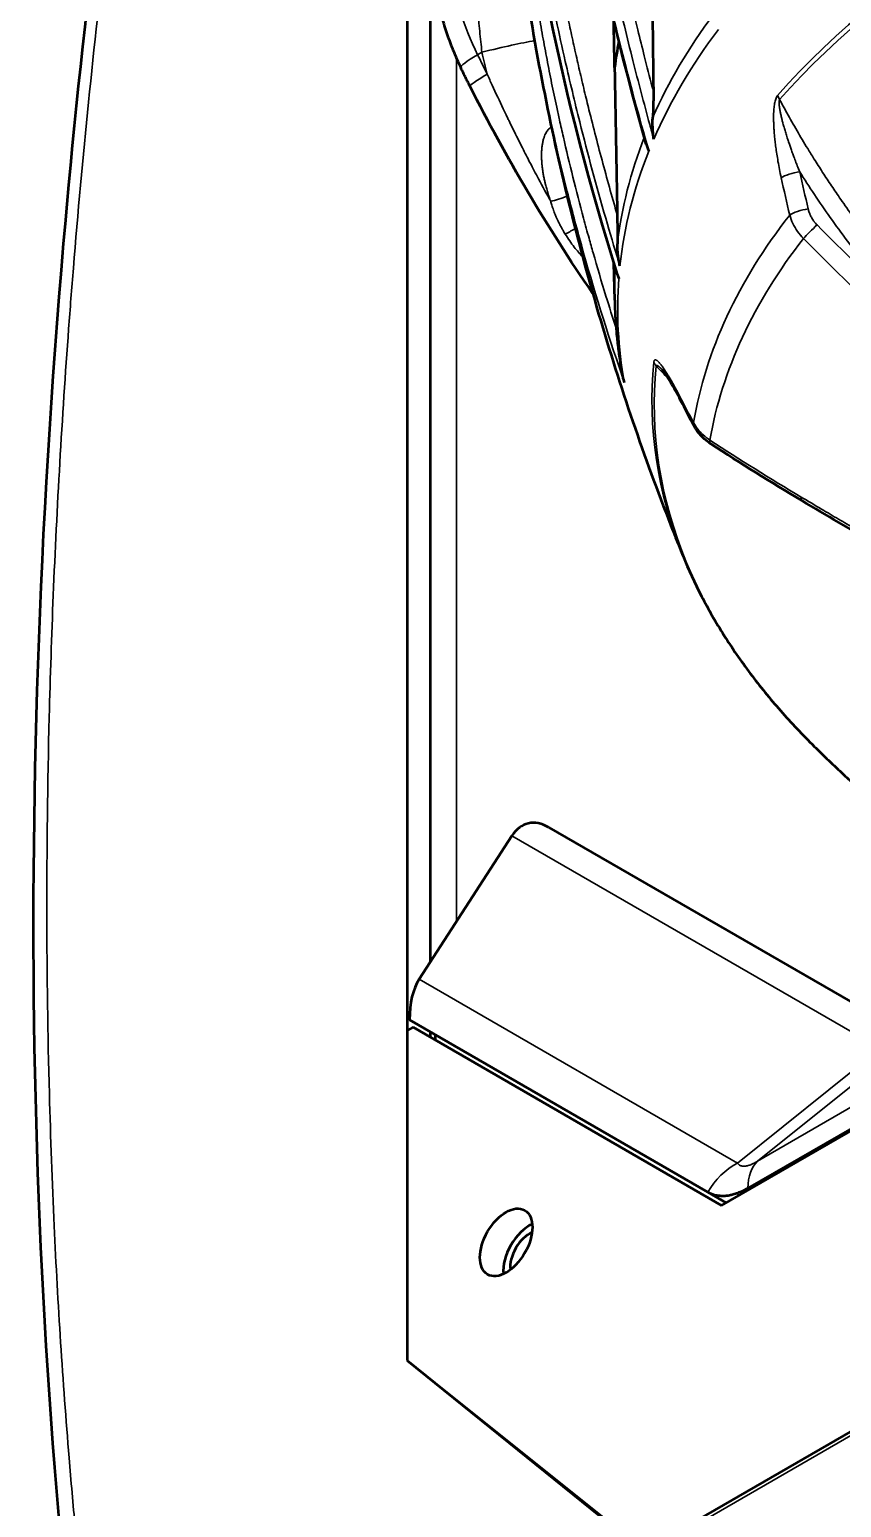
# Model space of a CAD drawing. Header units: millimetres. Extents: x 40 to 2195, y 40 to 1687.
# Drawn here: x 1528.9 to 1578.2, y 270.8 to 360.6 of the extents above; entities that cross this region are included whole.
import ezdxf

# ---------------------------------------------------------------- set-up
doc = ezdxf.new("R2010")
doc.units = ezdxf.units.MM
doc.header["$LTSCALE"] = 8
doc.layers.add('Visible (ISO)', color=7, linetype='Continuous', lineweight=50)
doc.layers.add('Visible Narrow (ISO)', color=7, linetype='Continuous', lineweight=35)

msp = doc.modelspace()

# ---------------------------------------------------------------- linework, layer by layer
at = {"layer": 'Visible (ISO)'}
for p, q in [((1551.805, 398.004), (1551.805, 279.761)), ((1553.22, 303.99), (1553.22, 365.426)), ((1574.13, 354.004), (1574.13, 354.004)), ((1564.407, 344.167), (1564.359, 346.426)), ((1570.897, 289.19), (1654.336, 337.363)), ((1652.729, 336.55), (1572.504, 290.232)), ((1532.622, 248.823), (1651.86, 317.665)), ((1552.533, 302.928), (1558.168, 311.638)), ((1560.41, 312.146), (1582.57, 299.352)), ((1552.159, 300.009), (1551.805, 299.805)), ((1570.065, 289.99), (1551.946, 300.451)), ((1552.159, 300.009), (1570.897, 289.19)), ((1551.805, 299.805), (1551.805, 279.761)), ((1553.22, 299.396), (1553.22, 299.715)), ((1553.533, 299.215), (1553.531, 299.536)), ((1570.065, 289.99), (1571.174, 289.35)), ((1551.805, 279.761), (1564.533, 269.594)), ((1551.805, 279.761), (1564.088, 269.851))]:
    msp.add_line(p, q, dxfattribs=at)
for centre, major_axis, ratio, start_param, end_param in [((1638.157, 355.019), (-73.976, 0), 0.57735, 6.169023, 6.205984), ((1576.05, 351.345), (-2.083, 0), 0.57735, 5.61036, 5.610371), ((1570.13, 336.967), (-0.882, -0.472), 0.66825, 6.28314, 6.283291), ((1560.41, 307.527), (1.3, -4.853), 0.517638, 2.663934, 3.579035), ((1554.775, 298.818), (1.3, -4.853), 0.517638, 3.579035, 4.234731), ((1559.23, 286.128), (1.125, 1.949), 0.57735, 0.679674, 2.461919), ((1559.23, 286.128), (-0.825, -1.429), 0.57735, 3.793115, 5.631663)]:
    msp.add_ellipse(centre, major_axis=major_axis, ratio=ratio, start_param=start_param, end_param=end_param, dxfattribs=at)
msp.add_ellipse((1557.815, 286.945), major_axis=(1.125, 1.949), ratio=0.57735, dxfattribs=at)
for points, knots in [([(1566.326, 353.645), (1563.183, 364.702), (1561.098, 375.703), (1560.011, 387.538), (1559.912, 388.775), (1559.828, 390.006)], [0, 0, 0, 0, 3.847187, 3.847187, 4.297831, 4.297831, 4.297831, 4.297831]), ([(1532.977, 250.305), (1530.808, 265.259), (1529.547, 280.972), (1528.87, 313.482), (1529.45, 330.349), (1532.032, 360.286), (1533.617, 373.206), (1535.681, 386.286)], [0, 0, 0, 0, 6.04023, 6.04023, 12.072816, 12.072816, 16.498672, 16.498672, 16.498672, 16.498672]), ([(1564.574, 345.73), (1561.259, 356.372), (1559.055, 367.025), (1557.849, 378.912), (1557.716, 380.479), (1557.609, 382.038)], [0, 0, 0, 0, 3.755536, 3.755536, 4.328326, 4.328326, 4.328326, 4.328326]), ([(1553.538, 363.16), (1553.584, 362.833), (1553.642, 362.505), (1553.781, 361.85), (1553.862, 361.522), (1554.045, 360.869), (1554.148, 360.544), (1554.374, 359.896), (1554.497, 359.574), (1554.763, 358.935), (1554.906, 358.619), (1555.058, 358.306)], [4.8869219, 4.8869219, 4.8869219, 4.8869219, 4.9843995, 4.9843995, 5.0818772, 5.0818772, 5.1793548, 5.1793548, 5.2768325, 5.2768325, 5.3743101, 5.3743101, 5.3743101, 5.3743101]), ([(1559.18, 362.038), (1559.574, 359.634), (1560.022, 357.255), (1561.015, 352.562), (1561.561, 350.247), (1562.744, 345.694), (1563.38, 343.455), (1564.734, 339.062), (1565.451, 336.909), (1566.956, 332.694), (1567.743, 330.633), (1568.561, 328.621)], [5.5921701, 5.5921701, 5.5921701, 5.5921701, 5.6193958, 5.6193958, 5.6466216, 5.6466216, 5.6738473, 5.6738473, 5.701073, 5.701073, 5.7282988, 5.7282988, 5.7282988, 5.7282988]), ([(1555.628, 357.154), (1555.589, 357.231), (1555.551, 357.307), (1555.474, 357.461), (1555.436, 357.537), (1555.359, 357.691), (1555.321, 357.768), (1555.246, 357.921), (1555.208, 357.998), (1555.132, 358.152), (1555.095, 358.229), (1555.058, 358.306)], [0.88240033, 0.88240033, 0.88240033, 0.88240033, 0.8876953, 0.8876953, 0.89299027, 0.89299027, 0.89828524, 0.89828524, 0.90358021, 0.90358021, 0.90887519, 0.90887519, 0.90887519, 0.90887519]), ([(1566.756, 356.871), (1566.757, 356.792), (1566.758, 356.715), (1566.758, 356.641), (1566.758, 356.567), (1566.758, 356.496), (1566.757, 356.427), (1566.757, 356.358), (1566.756, 356.292), (1566.755, 356.229), (1566.754, 356.165), (1566.753, 356.104), (1566.751, 356.045), (1566.75, 355.986), (1566.749, 355.929), (1566.747, 355.874), (1566.745, 355.819), (1566.743, 355.766), (1566.742, 355.715), (1566.74, 355.664), (1566.738, 355.614), (1566.736, 355.566), (1566.733, 355.517), (1566.731, 355.47), (1566.729, 355.424), (1566.726, 355.378), (1566.724, 355.333), (1566.721, 355.288)], [0, 0, 0, 0, 0.111111, 0.111111, 0.111111, 0.222222, 0.222222, 0.222222, 0.333333, 0.333333, 0.333333, 0.444444, 0.444444, 0.444444, 0.555556, 0.555556, 0.555556, 0.666667, 0.666667, 0.666667, 0.777778, 0.777778, 0.777778, 0.888889, 0.888889, 0.888889, 1, 1, 1, 1]), ([(1566.787, 353.952), (1566.769, 354.063), (1566.755, 354.173), (1566.744, 354.281), (1566.739, 354.328), (1566.734, 354.376), (1566.73, 354.422), (1566.721, 354.541), (1566.715, 354.658), (1566.712, 354.772), (1566.711, 354.805), (1566.711, 354.837), (1566.71, 354.869), (1566.71, 354.915), (1566.71, 354.961), (1566.711, 355.005), (1566.712, 355.071), (1566.714, 355.136), (1566.716, 355.2), (1566.718, 355.229), (1566.719, 355.259), (1566.721, 355.288)], [0, 0, 0, 0, 0.2315236, 0.2315236, 0.2315236, 0.3333333, 0.3333333, 0.3333333, 0.5927792, 0.5927792, 0.5927792, 0.6666667, 0.6666667, 0.6666667, 0.7725476, 0.7725476, 0.7725476, 0.9274699, 0.9274699, 0.9274699, 1, 1, 1, 1]), ([(1566.326, 353.645), (1566.328, 353.637), (1566.331, 353.629), (1566.333, 353.62), (1566.341, 353.593), (1566.35, 353.565), (1566.359, 353.537), (1566.384, 353.463), (1566.412, 353.388), (1566.445, 353.312), (1566.457, 353.283), (1566.47, 353.254), (1566.484, 353.224)], [0.5489879, 0.5489879, 0.5489879, 0.5489879, 0.5761653, 0.5761653, 0.5761653, 0.6666667, 0.6666667, 0.6666667, 0.9075225, 0.9075225, 0.9075225, 1, 1, 1, 1]), ([(1564.562, 349.363), (1564.566, 349.091), (1564.57, 348.798), (1564.574, 348.174), (1564.575, 347.864), (1564.573, 347.596)], [0.000001, 0.000001, 0.000001, 0.000001, 0.0975129, 0.0975129, 0.2085627, 0.2085627, 0.2085627, 0.2085627]), ([(1564.728, 346.25), (1564.702, 346.362), (1564.68, 346.472), (1564.66, 346.581), (1564.652, 346.628), (1564.645, 346.674), (1564.638, 346.721), (1564.621, 346.83), (1564.608, 346.938), (1564.598, 347.043), (1564.594, 347.086), (1564.591, 347.128), (1564.588, 347.171), (1564.579, 347.288), (1564.575, 347.403), (1564.573, 347.514), (1564.573, 347.542), (1564.573, 347.569), (1564.573, 347.596)], [0, 0, 0, 0, 0.2328423, 0.2328423, 0.2328423, 0.3333333, 0.3333333, 0.3333333, 0.5705929, 0.5705929, 0.5705929, 0.6666667, 0.6666667, 0.6666667, 0.9343903, 0.9343903, 0.9343903, 1, 1, 1, 1]), ([(1564.574, 345.73), (1564.583, 345.703), (1564.591, 345.677), (1564.617, 345.603), (1564.635, 345.556), (1564.656, 345.504), (1564.658, 345.5), (1564.66, 345.495)], [0.7469122, 0.7469122, 0.7469122, 0.7469122, 0.8333333, 0.8333333, 0.985316, 0.985316, 1, 1, 1, 1]), ([(1564.407, 344.167), (1564.414, 343.877), (1564.424, 343.586), (1564.455, 343.006), (1564.475, 342.715), (1564.523, 342.135), (1564.552, 341.846), (1564.619, 341.267), (1564.657, 340.978), (1564.741, 340.401), (1564.788, 340.113), (1564.839, 339.825)], [5.51013005, 5.51013005, 5.51013005, 5.51013005, 5.52816279, 5.52816279, 5.54619553, 5.54619553, 5.56422827, 5.56422827, 5.58226101, 5.58226101, 5.60029375, 5.60029375, 5.60029375, 5.60029375]), ([(1565, 339.175), (1564.967, 339.278), (1564.938, 339.381), (1564.913, 339.483), (1564.902, 339.527), (1564.891, 339.571), (1564.882, 339.614), (1564.873, 339.655), (1564.864, 339.695), (1564.856, 339.735), (1564.85, 339.765), (1564.845, 339.795), (1564.839, 339.825)], [0, 0, 0, 0, 0.233103, 0.233103, 0.233103, 0.3333333, 0.3333333, 0.3333333, 0.4270182, 0.4270182, 0.4270182, 0.4972316, 0.4972316, 0.4972316, 0.4972316]), ([(1568.414, 338.083), (1568.209, 338.481), (1568.005, 338.854), (1567.709, 339.353), (1567.61, 339.512), (1567.472, 339.718), (1567.426, 339.783), (1567.345, 339.889), (1567.307, 339.933), (1567.297, 339.944)], [0, 0, 0, 0, 0.1848709, 0.1848709, 0.2809869, 0.2809869, 0.3305521, 0.3305521, 0.3817595, 0.3817595, 0.3817595, 0.3817595]), ([(1570.248, 335.443), (1569.983, 335.617), (1569.744, 335.823), (1569.434, 336.191), (1569.332, 336.34), (1569.248, 336.495)], [0.0004115, 0.0004115, 0.0004115, 0.0004115, 0.0985215, 0.0985215, 0.1582148, 0.1582148, 0.1582148, 0.1582148]), ([(1568.561, 328.621), (1568.893, 327.805), (1569.266, 326.996), (1570.094, 325.395), (1570.548, 324.602), (1571.537, 323.036), (1572.071, 322.263), (1573.217, 320.738), (1573.828, 319.986), (1575.125, 318.507), (1575.811, 317.78), (1576.533, 317.066)], [5.7282988, 5.7282988, 5.7282988, 5.7282988, 5.7878452, 5.7878452, 5.8473916, 5.8473916, 5.9069381, 5.9069381, 5.9664845, 5.9664845, 6.0260309, 6.0260309, 6.0260309, 6.0260309]), ([(1576.533, 317.066), (1576.76, 316.841), (1576.988, 316.618), (1577.444, 316.179), (1577.673, 315.961), (1578.13, 315.531), (1578.359, 315.319), (1578.818, 314.898), (1579.047, 314.69), (1579.507, 314.28), (1579.737, 314.077), (1579.967, 313.876)], [6.0260309, 6.0260309, 6.0260309, 6.0260309, 6.03733783, 6.03733783, 6.04864476, 6.04864476, 6.05995169, 6.05995169, 6.07125862, 6.07125862, 6.08256556, 6.08256556, 6.08256556, 6.08256556]), ([(1572.504, 290.232), (1572.406, 290.175), (1572.309, 290.124), (1572.198, 290.07), (1572.183, 290.063), (1572.074, 290.011), (1571.98, 289.971), (1571.86, 289.926), (1571.834, 289.916), (1571.719, 289.876), (1571.63, 289.85), (1571.53, 289.825), (1571.517, 289.822), (1571.482, 289.813), (1571.46, 289.809), (1571.352, 289.786), (1571.267, 289.773), (1571.182, 289.764), (1571.182, 289.764), (1571.097, 289.756), (1571.015, 289.752), (1570.884, 289.755), (1570.834, 289.757), (1570.724, 289.768), (1570.666, 289.776), (1570.599, 289.789), (1570.59, 289.791), (1570.436, 289.823), (1570.298, 289.871), (1570.133, 289.952), (1570.099, 289.971), (1570.065, 289.99)], [0.0000087, 0.0000087, 0.0000087, 0.0000087, 0.0412849, 0.0412849, 0.0473171, 0.0473171, 0.0876747, 0.0876747, 0.0989412, 0.0989412, 0.1372228, 0.1372228, 0.1429175, 0.1429175, 0.1525118, 0.1525118, 0.1906532, 0.1906532, 0.1909832, 0.1909832, 0.2290525, 0.2290525, 0.2531844, 0.2531844, 0.2822378, 0.2822378, 0.2867614, 0.2867614, 0.3605669, 0.3605669, 0.3806622, 0.3806622, 0.3806622, 0.3806622])]:
    msp.add_open_spline(points, degree=3, knots=knots, dxfattribs=at)
for points in [[(1566.656, 365.975), (1566.689, 362.94), (1566.723, 359.906), (1566.756, 356.871)], [(1564.401, 358.313), (1564.384, 359.261), (1564.368, 360.208), (1564.351, 361.155)], [(1564.401, 358.313), (1564.454, 355.33), (1564.508, 352.346), (1564.562, 349.363)], [(1563.068, 344.599), (1560.311, 348.571), (1557.813, 352.825), (1555.628, 357.154)], [(1569.248, 336.496), (1568.965, 337.024), (1568.687, 337.553), (1568.414, 338.083)], [(1575.781, 331.995), (1573.902, 333.114), (1572.057, 334.264), (1570.252, 335.441)], [(1580.282, 329.359), (1578.763, 330.228), (1577.262, 331.113), (1575.781, 331.995)]]:
    msp.add_open_spline(points, degree=3, dxfattribs=at)
at = {"layer": 'Visible Narrow (ISO)'}
for p, q in [((1556.083, 359.077), (1556.344, 359.228)), ((1554.81, 306.448), (1554.81, 358.837)), ((1653.315, 338.202), (1573.09, 291.884)), ((1532.42, 248.466), (1651.659, 317.309)), ((1558.168, 311.638), (1579.894, 299.095)), ((1571.871, 291.764), (1552.533, 302.928)), ((1580.623, 298.787), (1571.871, 291.764)), ((1573.09, 291.884), (1581.843, 298.908)), ((1572.92, 291.697), (1572.92, 291.697)), ((1572.504, 290.232), (1572.602, 290.175))]:
    msp.add_line(p, q, dxfattribs=at)
for centre, major_axis, ratio, start_param, end_param in [((1638.157, 338.051), (71.487, 0), 0.57735, 2.037181, 2.675208), ((1638.157, 337.828), (71.35, 0), 0.57735, 2.037181, 2.675208), ((1562.776, 361.235), (6, -10.392), 0.57735, 4.101524, 4.588912), ((1638.157, 344.693), (-73.756, 0), 0.57735, 5.8772, 6.031734), ((1638.157, 343.651), (-73.567, 0), 0.57735, 5.872495, 6.038205), ((1557.756, 359.616), (-2.699, -1.31), 0.100563, 5.331476, 6.283185), ((1583.972, 368.068), (25, -43.301), 0.57735, 4.588912, 4.615387), ((1550.29, 356.683), (-10.645, -3.273), 0.072401, 3.637293, 4.085357), ((1593.173, 370.055), (-8.796, 52.177), 0.723043, 1.656974, 1.682944), ((1558.306, 358.506), (-2.678, -1.352), 0.079076, 5.330092, 6.283185), ((1575.155, 356.614), (0.754, -0.657), 0.729294, 4.02052, 4.327251), ((1638.157, 344.693), (-73.756, 0), 0.57735, 6.061388, 6.214965), ((1576.05, 353.454), (2.083, 0), 0.57735, 2.733338, 2.733539), ((1638.157, 343.651), (-73.567, 0), 0.57735, 6.055832, 6.221944), ((1575.382, 351.639), (0.976, 0.216), 0.274896, 1.234302, 2.578893), ((1744.585, 372.701), (-138.804, 113.798), 0.907552, 0.857131, 0.87049), ((1744.292, 372.311), (-138.973, 115.052), 0.907629, 0.861091, 0.874453), ((1561.109, 350.56), (0.94, 0.342), 0.214873, 3.962174, 5.083903), ((1638.157, 332.823), (-69.297, 0), 0.57735, 5.857717, 6.185055), ((1575.895, 349.39), (0.973, 0.229), 0.270631, 1.230729, 2.579389), ((1562.063, 348.64), (0.848, 0.53), 0.068836, 3.784227, 4.606236), ((1576.432, 348.42), (0.714, 0.7), 0.05022, 1.140234, 2.417245), ((1652.293, 419.468), (-88.074, 72.207), 0.907552, 1.450919, 1.510697), ((1638.157, 331.719), (-68.312, 0), 0.57735, 5.859896, 6.182876), ((1652.105, 419.237), (-88.808, 72.815), 0.907596, 1.45095, 1.51073), ((1638.157, 344.693), (-73.756, 0), 0.57735, 6.249016, 6.295528), ((1638.157, 343.651), (-73.567, 0), 0.57735, 6.239746, 6.388767), ((1638.157, 338.051), (-71.487, 0), 0.57735, 6.225971, 6.513697), ((1567.737, 340.631), (0.995, -0.099), 0.815163, 3.53483, 3.841557), ((1638.157, 337.828), (-71.35, 0), 0.57735, 6.225971, 6.811429), ((1569.303, 338.541), (-0.889, -0.459), 0.673772, 5.923792, 6.283185), ((1732.859, 347.678), (172.424, -53.106), 0.615191, 3.684708, 3.69807), ((1570.13, 336.967), (-0.882, -0.472), 0.66825, 5.909832, 6.283139), ((1570.798, 336.279), (-0.546, -0.838), 0.329933, 5.716797, 6.283185), ((1635.162, 382.729), (109.675, -34.063), 0.615737, 4.280316, 4.340096), ((1576.293, 332.854), (-0.512, -0.859), 0.286599, 5.704044, 6.283185), ((1572.893, 288.357), (2, 3.464), 0.816497, 0.915101, 1.570796), ((1575.332, 288.599), (-2, 3.464), 0.57738, 0.129738, 0.785432)]:
    msp.add_ellipse(centre, major_axis=major_axis, ratio=ratio, start_param=start_param, end_param=end_param, dxfattribs=at)
for points, knots in [([(1566.787, 353.952), (1566.703, 354.251), (1566.62, 354.551), (1566.538, 354.85), (1566.182, 356.141), (1565.842, 357.432), (1565.516, 358.724), (1565.16, 360.136), (1564.822, 361.548), (1564.502, 362.959), (1564.231, 364.155), (1563.973, 365.351), (1563.727, 366.547), (1563.642, 366.96), (1563.559, 367.374), (1563.477, 367.787), (1563.124, 369.574), (1562.799, 371.359), (1562.504, 373.141), (1562.21, 374.918), (1561.945, 376.692), (1561.71, 378.463), (1561.682, 378.673), (1561.654, 378.883), (1561.627, 379.092), (1561.446, 380.49), (1561.284, 381.885), (1561.14, 383.277), (1560.991, 384.717), (1560.862, 386.155), (1560.753, 387.588), (1560.653, 388.897), (1560.569, 390.204), (1560.502, 391.507)], [0, 0, 0, 0, 0.0237524, 0.0237524, 0.0237524, 0.1262562, 0.1262562, 0.1262562, 0.2383342, 0.2383342, 0.2383342, 0.3333333, 0.3333333, 0.3333333, 0.3661949, 0.3661949, 0.3661949, 0.5082401, 0.5082401, 0.5082401, 0.649873, 0.649873, 0.649873, 0.6666667, 0.6666667, 0.6666667, 0.778542, 0.778542, 0.778542, 0.8942946, 0.8942946, 0.8942946, 1, 1, 1, 1]), ([(1561.201, 391.699), (1561.225, 391.249), (1561.25, 390.796), (1561.305, 389.888), (1561.334, 389.433), (1561.393, 388.582), (1561.421, 388.186), (1561.452, 387.78), (1561.453, 387.77), (1561.48, 387.416), (1561.507, 387.074), (1561.564, 386.388), (1561.594, 386.045), (1561.655, 385.358), (1561.687, 385.014), (1561.75, 384.364), (1561.78, 384.06), (1561.82, 383.665), (1561.829, 383.578), (1561.908, 382.816), (1561.984, 382.121), (1562.147, 380.726), (1562.232, 380.028), (1562.351, 379.106), (1562.379, 378.898), (1562.466, 378.24), (1562.529, 377.784), (1562.662, 376.846), (1562.732, 376.363), (1562.875, 375.415), (1562.946, 374.951), (1563.025, 374.458), (1563.029, 374.432), (1563.087, 374.065), (1563.143, 373.724), (1563.27, 372.96), (1563.341, 372.537), (1563.488, 371.692), (1563.562, 371.271), (1563.715, 370.429), (1563.792, 370.009), (1563.884, 369.523), (1563.897, 369.453), (1563.996, 368.93), (1564.083, 368.483), (1564.288, 367.449), (1564.406, 366.868), (1564.637, 365.76), (1564.749, 365.233), (1564.959, 364.271), (1565.056, 363.834), (1565.166, 363.345), (1565.18, 363.286), (1565.297, 362.771), (1565.4, 362.323), (1565.607, 361.444), (1565.71, 361.012), (1565.944, 360.048), (1566.075, 359.52), (1566.367, 358.362), (1566.528, 357.737), (1566.71, 357.045), (1566.733, 356.958), (1566.756, 356.871)], [0, 0, 0, 0, 0.04323, 0.04323, 0.086383, 0.086383, 0.123996, 0.123996, 0.125, 0.125, 0.157646, 0.157646, 0.190173, 0.190173, 0.222262, 0.222262, 0.25, 0.25, 0.257759, 0.257759, 0.317887, 0.317887, 0.375, 0.375, 0.39141, 0.39141, 0.426735, 0.426735, 0.463367, 0.463367, 0.498033, 0.498033, 0.5, 0.5, 0.525312, 0.525312, 0.556597, 0.556597, 0.587982, 0.587982, 0.61965, 0.61965, 0.625, 0.625, 0.659573, 0.659573, 0.706055, 0.706055, 0.75, 0.75, 0.788136, 0.788136, 0.793399, 0.793399, 0.8342, 0.8342, 0.875, 0.875, 0.92663, 0.92663, 0.990741, 0.990741, 1, 1, 1, 1]), ([(1559.842, 390.088), (1560.114, 386.105), (1560.543, 382.074), (1561.128, 378.001), (1561.713, 373.928), (1562.454, 369.814), (1563.348, 365.679), (1564.242, 361.545), (1565.288, 357.39), (1566.484, 353.224)], [0, 0, 0, 0, 0.3333333, 0.3333333, 0.3333333, 0.6666667, 0.6666667, 0.6666667, 1, 1, 1, 1]), ([(1536.45, 387), (1535.368, 380.141), (1534.42, 373.339), (1533.605, 366.591), (1533.597, 366.522), (1533.588, 366.454), (1533.58, 366.386), (1532.76, 359.57), (1532.076, 352.808), (1531.531, 346.114), (1531.43, 344.884), (1531.335, 343.655), (1531.244, 342.429), (1530.84, 336.987), (1530.529, 331.591), (1530.309, 326.246), (1530.208, 323.772), (1530.126, 321.309), (1530.065, 318.857), (1529.963, 314.819), (1529.915, 310.812), (1529.921, 306.838), (1529.926, 303.187), (1529.977, 299.565), (1530.073, 295.972), (1530.145, 293.279), (1530.243, 290.604), (1530.366, 287.945), (1530.586, 283.195), (1530.887, 278.5), (1531.27, 273.866), (1531.387, 272.445), (1531.512, 271.03), (1531.644, 269.621), (1532.186, 263.86), (1532.854, 258.196), (1533.65, 252.626), (1533.684, 252.389), (1533.718, 252.153), (1533.752, 251.917)], [0.0000012, 0.0000012, 0.0000012, 0.0000012, 0.1414246, 0.1414246, 0.1414246, 0.1428571, 0.1428571, 0.1428571, 0.2857143, 0.2857143, 0.2857143, 0.3119807, 0.3119807, 0.3119807, 0.4285714, 0.4285714, 0.4285714, 0.482534, 0.482534, 0.482534, 0.5714286, 0.5714286, 0.5714286, 0.6530896, 0.6530896, 0.6530896, 0.7142857, 0.7142857, 0.7142857, 0.8236304, 0.8236304, 0.8236304, 0.8571429, 0.8571429, 0.8571429, 0.9941772, 0.9941772, 0.9941772, 0.9999988, 0.9999988, 0.9999988, 0.9999988]), ([(1564.728, 346.25), (1564.467, 347.097), (1564.213, 347.945), (1563.4, 350.734), (1562.871, 352.679), (1562.347, 354.749), (1562.316, 354.873), (1561.978, 356.222), (1561.686, 357.449), (1561.217, 359.522), (1561.033, 360.367), (1560.53, 362.77), (1560.227, 364.329), (1559.821, 366.606), (1559.697, 367.326), (1559.41, 369.077), (1559.251, 370.107), (1558.892, 372.6), (1558.704, 374.061), (1558.339, 377.241), (1558.172, 378.96), (1557.959, 381.63), (1557.892, 382.584), (1557.834, 383.537)], [0, 0, 0, 0, 0.0683729, 0.0683729, 0.2248749, 0.2248749, 0.2348004, 0.2348004, 0.3333333, 0.3333333, 0.401161, 0.401161, 0.5261499, 0.5261499, 0.583884, 0.583884, 0.6666667, 0.6666667, 0.7841986, 0.7841986, 0.9228005, 0.9228005, 1, 1, 1, 1]), ([(1558.51, 383.789), (1558.566, 382.853), (1558.631, 381.93), (1558.777, 380.093), (1558.859, 379.178), (1559.029, 377.437), (1559.117, 376.608), (1559.217, 375.738), (1559.223, 375.682), (1559.297, 375.045), (1559.367, 374.47), (1559.512, 373.324), (1559.588, 372.753), (1559.746, 371.618), (1559.827, 371.055), (1559.996, 369.931), (1560.083, 369.372), (1560.198, 368.657), (1560.225, 368.497), (1560.253, 368.322), (1560.256, 368.305), (1560.364, 367.655), (1560.471, 367.027), (1560.693, 365.778), (1560.807, 365.158), (1561.041, 363.919), (1561.162, 363.302), (1561.361, 362.317), (1561.437, 361.942), (1561.518, 361.556), (1561.521, 361.54), (1561.612, 361.104), (1561.701, 360.689), (1561.88, 359.862), (1561.972, 359.45), (1562.157, 358.629), (1562.251, 358.221), (1562.442, 357.405), (1562.539, 356.998), (1562.729, 356.214), (1562.822, 355.836), (1562.928, 355.413), (1562.939, 355.369), (1563.086, 354.783), (1563.225, 354.239), (1563.51, 353.15), (1563.656, 352.604), (1563.953, 351.512), (1564.104, 350.967), (1564.358, 350.068), (1564.459, 349.715), (1564.562, 349.363)], [0, 0, 0, 0, 0.065573, 0.065573, 0.132659, 0.132659, 0.195703, 0.195703, 0.2, 0.2, 0.245231, 0.245231, 0.291297, 0.291297, 0.337829, 0.337829, 0.384977, 0.384977, 0.39859, 0.39859, 0.4, 0.4, 0.454175, 0.454175, 0.508984, 0.508984, 0.56505, 0.56505, 0.6, 0.6, 0.601508, 0.601508, 0.641188, 0.641188, 0.681427, 0.681427, 0.721865, 0.721865, 0.762395, 0.762395, 0.8, 0.8, 0.804376, 0.804376, 0.858062, 0.858062, 0.911681, 0.911681, 0.965255, 0.965255, 1, 1, 1, 1]), ([(1557.61, 382.07), (1557.688, 380.922), (1557.781, 379.771), (1557.995, 377.468), (1558.116, 376.315), (1558.385, 374.012), (1558.533, 372.861), (1558.775, 371.143), (1558.857, 370.578), (1559.11, 368.917), (1559.289, 367.819), (1559.672, 365.623), (1559.875, 364.524), (1560.305, 362.329), (1560.532, 361.232), (1560.942, 359.35), (1561.12, 358.565), (1561.549, 356.722), (1561.807, 355.665), (1562.341, 353.56), (1562.618, 352.513), (1563.189, 350.435), (1563.482, 349.403), (1564.068, 347.413), (1564.36, 346.454), (1564.66, 345.495)], [0, 0, 0, 0, 0.0960863, 0.0960863, 0.1917614, 0.1917614, 0.2868387, 0.2868387, 0.3333333, 0.3333333, 0.4234197, 0.4234197, 0.5132293, 0.5132293, 0.6026977, 0.6026977, 0.6666667, 0.6666667, 0.7527812, 0.7527812, 0.8380183, 0.8380183, 0.9219554, 0.9219554, 1, 1, 1, 1]), ([(1564.496, 342.467), (1564.282, 343.126), (1564.076, 343.779), (1563.605, 345.311), (1563.346, 346.184), (1563.015, 347.34), (1562.932, 347.635), (1562.736, 348.338), (1562.625, 348.745), (1562.289, 349.993), (1562.075, 350.824), (1561.666, 352.468), (1561.472, 353.281), (1561.209, 354.428), (1561.132, 354.774), (1560.999, 355.375), (1560.943, 355.63), (1560.782, 356.382), (1560.679, 356.873), (1560.483, 357.838), (1560.39, 358.311), (1560.207, 359.263), (1560.118, 359.74), (1559.946, 360.69), (1559.863, 361.162), (1559.76, 361.768), (1559.737, 361.904), (1559.646, 362.451), (1559.579, 362.862), (1559.45, 363.683), (1559.387, 364.094), (1559.266, 364.917), (1559.207, 365.329), (1559.092, 366.156), (1559.037, 366.57), (1558.939, 367.335), (1558.895, 367.685), (1558.849, 368.069), (1558.845, 368.1), (1558.771, 368.724), (1558.702, 369.329), (1558.573, 370.547), (1558.511, 371.162), (1558.397, 372.396), (1558.344, 373.016), (1558.264, 374.037), (1558.235, 374.433), (1558.207, 374.832)], [0.0183851, 0.0183851, 0.0183851, 0.0183851, 0.0701632, 0.0701632, 0.1412232, 0.1412232, 0.1657542, 0.1657542, 0.2, 0.2, 0.2717497, 0.2717497, 0.3444086, 0.3444086, 0.3762023, 0.3762023, 0.4, 0.4, 0.4466129, 0.4466129, 0.4924803, 0.4924803, 0.5394659, 0.5394659, 0.5864514, 0.5864514, 0.6, 0.6, 0.6411749, 0.6411749, 0.6822467, 0.6822467, 0.7231401, 0.7231401, 0.7635543, 0.7635543, 0.7970717, 0.7970717, 0.8, 0.8, 0.8561288, 0.8561288, 0.9114752, 0.9114752, 0.9658298, 0.9658298, 1, 1, 1, 1]), ([(1556.344, 359.228), (1556.32, 359.442), (1556.297, 359.656), (1556.274, 359.869), (1556.252, 360.083), (1556.231, 360.297), (1556.21, 360.511), (1556.19, 360.724), (1556.17, 360.937), (1556.151, 361.148), (1556.131, 361.36), (1556.113, 361.571), (1556.094, 361.78), (1556.076, 361.99), (1556.058, 362.198), (1556.04, 362.403), (1556.023, 362.609), (1556.006, 362.811), (1555.989, 363.008), (1555.972, 363.206), (1555.955, 363.398), (1555.939, 363.586), (1555.927, 363.725), (1555.915, 363.861), (1555.903, 363.995), (1555.899, 364.042), (1555.895, 364.088), (1555.891, 364.134), (1555.877, 364.29), (1555.863, 364.442), (1555.849, 364.591), (1555.847, 364.613), (1555.845, 364.635), (1555.843, 364.656), (1555.827, 364.826), (1555.811, 364.991), (1555.795, 365.152)], [0, 0, 0, 0, 0.1, 0.1, 0.1, 0.2, 0.2, 0.2, 0.3, 0.3, 0.3, 0.4, 0.4, 0.4, 0.5, 0.5, 0.5, 0.6, 0.6, 0.6, 0.7, 0.7, 0.7, 0.774152, 0.774152, 0.774152, 0.8, 0.8, 0.8, 0.887263, 0.887263, 0.887263, 0.9, 0.9, 0.9, 1, 1, 1, 1]), ([(1565, 339.175), (1564.947, 339.326), (1564.895, 339.478), (1563.942, 342.243), (1563.122, 344.877), (1562.083, 348.605), (1561.797, 349.684), (1561.19, 352.086), (1560.877, 353.409), (1560.105, 356.905), (1559.68, 359.083), (1559.265, 361.525), (1559.222, 361.782), (1559.18, 362.038)], [0, 0, 0, 0, 0.0132331, 0.0132331, 0.2409081, 0.2409081, 0.3333333, 0.3333333, 0.4460636, 0.4460636, 0.630289, 0.630289, 0.651909, 0.651909, 0.651909, 0.651909]), ([(1556.668, 357.896), (1556.768, 357.673), (1556.867, 357.453), (1557.19, 356.747), (1557.413, 356.269), (1557.712, 355.639), (1557.789, 355.478), (1557.902, 355.243), (1557.938, 355.169), (1558.156, 354.719), (1558.337, 354.35), (1558.614, 353.796), (1558.71, 353.606), (1558.957, 353.118), (1559.109, 352.822), (1559.435, 352.194), (1559.609, 351.864), (1560.031, 351.073), (1560.278, 350.62), (1560.522, 350.179)], [0.0000003, 0.0000003, 0.0000003, 0.0000003, 0.0761677, 0.0761677, 0.2465023, 0.2465023, 0.305878, 0.305878, 0.3333333, 0.3333333, 0.4737428, 0.4737428, 0.5481003, 0.5481003, 0.6666667, 0.6666667, 0.8036621, 0.8036621, 1, 1, 1, 1]), ([(1574.524, 351.599), (1574.485, 351.777), (1574.413, 352.121), (1574.324, 352.604), (1574.251, 353.054), (1574.193, 353.458), (1574.149, 353.821), (1574.115, 354.149), (1574.09, 354.448), (1574.073, 354.722), (1574.063, 354.972), (1574.058, 355.202), (1574.06, 355.415), (1574.066, 355.613), (1574.078, 355.797), (1574.096, 355.965), (1574.119, 356.116), (1574.146, 356.251), (1574.185, 356.389), (1574.236, 356.513), (1574.28, 356.581), (1574.305, 356.61)], [0, 0, 0, 0, 0.0526316, 0.1052632, 0.1578947, 0.2105263, 0.2631579, 0.3157895, 0.3684211, 0.4210526, 0.4736842, 0.5263158, 0.5789474, 0.6315789, 0.6842105, 0.7368421, 0.7894737, 0.8421053, 0.8947368, 0.9473684, 1, 1, 1, 1]), ([(1575.648, 351.964), (1575.636, 351.994), (1575.624, 352.023), (1575.559, 352.183), (1575.509, 352.31), (1575.447, 352.47), (1575.433, 352.505), (1575.376, 352.654), (1575.334, 352.764), (1575.279, 352.913), (1575.264, 352.953), (1575.213, 353.091), (1575.179, 353.186), (1575.131, 353.321), (1575.116, 353.365), (1575.072, 353.489), (1575.046, 353.567), (1575.004, 353.688), (1574.989, 353.733), (1574.953, 353.843), (1574.932, 353.907), (1574.896, 354.016), (1574.882, 354.062), (1574.85, 354.16), (1574.834, 354.213), (1574.804, 354.311), (1574.789, 354.357), (1574.763, 354.446), (1574.75, 354.489), (1574.723, 354.578), (1574.71, 354.625), (1574.687, 354.705), (1574.677, 354.74), (1574.655, 354.821), (1574.642, 354.868), (1574.622, 354.941), (1574.615, 354.968), (1574.595, 355.042), (1574.584, 355.088), (1574.567, 355.154), (1574.562, 355.176), (1574.545, 355.244), (1574.534, 355.289), (1574.52, 355.35), (1574.516, 355.366), (1574.502, 355.429), (1574.492, 355.473), (1574.481, 355.529), (1574.478, 355.541), (1574.467, 355.596), (1574.459, 355.638), (1574.451, 355.68), (1574.45, 355.682), (1574.448, 355.693), (1574.447, 355.702), (1574.439, 355.743), (1574.434, 355.776), (1574.427, 355.817), (1574.426, 355.827), (1574.424, 355.842), (1574.423, 355.847), (1574.417, 355.886), (1574.413, 355.919), (1574.408, 355.957), (1574.407, 355.963), (1574.406, 355.972), (1574.406, 355.974), (1574.404, 355.996), (1574.402, 356.015), (1574.399, 356.05), (1574.398, 356.066), (1574.397, 356.084), (1574.396, 356.086), (1574.396, 356.088), (1574.395, 356.107), (1574.395, 356.126), (1574.394, 356.161), (1574.394, 356.178), (1574.395, 356.196), (1574.395, 356.197), (1574.395, 356.222), (1574.397, 356.243), (1574.401, 356.27), (1574.402, 356.278), (1574.404, 356.288), (1574.405, 356.291), (1574.407, 356.303), (1574.41, 356.312), (1574.415, 356.328), (1574.418, 356.335), (1574.424, 356.345), (1574.425, 356.348), (1574.427, 356.351)], [0, 0, 0, 0, 0.009699, 0.009699, 0.0526316, 0.0526316, 0.0651213, 0.0651213, 0.1052632, 0.1052632, 0.1205929, 0.1205929, 0.1578947, 0.1578947, 0.1761472, 0.1761472, 0.2105263, 0.2105263, 0.2315836, 0.2315836, 0.2631579, 0.2631579, 0.2870552, 0.2870552, 0.3157895, 0.3157895, 0.3425182, 0.3425182, 0.3684211, 0.3684211, 0.3980145, 0.3980145, 0.4210526, 0.4210526, 0.4534862, 0.4534862, 0.4736842, 0.4736842, 0.5089616, 0.5089616, 0.5263158, 0.5263158, 0.5644292, 0.5644292, 0.5789474, 0.5789474, 0.6199221, 0.6199221, 0.6315789, 0.6315789, 0.6729442, 0.6729442, 0.6754132, 0.6754132, 0.6842105, 0.6842105, 0.7195155, 0.7195155, 0.7309004, 0.7309004, 0.7368421, 0.7368421, 0.7779065, 0.7779065, 0.7863327, 0.7863327, 0.7894737, 0.7894737, 0.8156597, 0.8156597, 0.8392066, 0.8392066, 0.8418458, 0.8421053, 0.8421053, 0.8693945, 0.8693945, 0.8947368, 0.8947368, 0.8973146, 0.8973146, 0.9331976, 0.9331976, 0.9473684, 0.9473684, 0.9528424, 0.9528424, 0.9722681, 0.9722681, 0.9902904, 0.9902904, 0.9999993, 0.9999993, 0.9999993, 0.9999993]), ([(1580.577, 347.026), (1580.28, 347.398), (1579.992, 347.768), (1579.427, 348.51), (1579.15, 348.882), (1578.627, 349.602), (1578.38, 349.949), (1577.949, 350.569), (1577.761, 350.843), (1577.394, 351.39), (1577.214, 351.663), (1576.859, 352.21), (1576.684, 352.483), (1576.383, 352.964), (1576.255, 353.172), (1575.908, 353.741), (1575.693, 354.101), (1575.272, 354.824), (1575.066, 355.186), (1574.717, 355.816), (1574.57, 356.085), (1574.427, 356.351)], [0.0000024, 0.0000024, 0.0000024, 0.0000024, 0.1113724, 0.1113724, 0.225101, 0.225101, 0.3333333, 0.3333333, 0.4205014, 0.4205014, 0.5086535, 0.5086535, 0.5982019, 0.5982019, 0.6666667, 0.6666667, 0.7864257, 0.7864257, 0.9082457, 0.9082457, 0.9999994, 0.9999994, 0.9999994, 0.9999994]), ([(1560.522, 350.179), (1560.504, 350.23), (1560.485, 350.28), (1560.432, 350.431), (1560.399, 350.531), (1560.336, 350.729), (1560.306, 350.827), (1560.253, 351.016), (1560.228, 351.107), (1560.188, 351.268), (1560.172, 351.337), (1560.138, 351.487), (1560.121, 351.568), (1560.089, 351.728), (1560.075, 351.806), (1560.05, 351.959), (1560.038, 352.033), (1560.025, 352.132), (1560.021, 352.158), (1560.008, 352.265), (1559.999, 352.344), (1559.984, 352.503), (1559.978, 352.583), (1559.97, 352.743), (1559.967, 352.823), (1559.966, 352.949), (1559.966, 352.995), (1559.968, 353.122), (1559.971, 353.2), (1559.981, 353.362), (1559.989, 353.444), (1560.009, 353.602), (1560.021, 353.677), (1560.05, 353.825), (1560.068, 353.897), (1560.105, 354.026), (1560.124, 354.084), (1560.165, 354.188), (1560.185, 354.235), (1560.226, 354.318), (1560.247, 354.355), (1560.28, 354.408), (1560.292, 354.426), (1560.326, 354.475), (1560.349, 354.504), (1560.396, 354.558), (1560.421, 354.583), (1560.452, 354.609), (1560.457, 354.613), (1560.49, 354.641), (1560.52, 354.662), (1560.555, 354.683), (1560.56, 354.686), (1560.565, 354.689)], [0, 0, 0, 0, 0.0081777, 0.0081777, 0.0244179, 0.0244179, 0.0405311, 0.0405311, 0.0555556, 0.0555556, 0.0669558, 0.0669558, 0.0804026, 0.0804026, 0.0935913, 0.0935913, 0.1065083, 0.1065083, 0.1111111, 0.1111111, 0.1255449, 0.1255449, 0.1408444, 0.1408444, 0.1569478, 0.1569478, 0.1666667, 0.1666667, 0.1838683, 0.1838683, 0.2030453, 0.2030453, 0.2222222, 0.2222222, 0.242552, 0.242552, 0.2609315, 0.2609315, 0.2777778, 0.2777778, 0.2927472, 0.2927472, 0.300998, 0.300998, 0.3157737, 0.3157737, 0.330538, 0.330538, 0.3333333, 0.3333333, 0.3495388, 0.3495388, 0.3521066, 0.3521066, 0.3521066, 0.3521066]), ([(1561.406, 348.18), (1561.354, 348.264), (1561.304, 348.348), (1561.216, 348.502), (1561.178, 348.57), (1561.127, 348.664), (1561.113, 348.69), (1561.057, 348.798), (1561.015, 348.881), (1560.948, 349.021), (1560.922, 349.076), (1560.87, 349.192), (1560.844, 349.252), (1560.779, 349.407), (1560.742, 349.502), (1560.7, 349.614), (1560.694, 349.631), (1560.653, 349.745), (1560.62, 349.843), (1560.566, 350.02), (1560.543, 350.099), (1560.522, 350.179)], [0, 0, 0, 0, 0.141021, 0.141021, 0.25, 0.25, 0.2899716, 0.2899716, 0.4180364, 0.4180364, 0.5, 0.5, 0.589421, 0.589421, 0.7259372, 0.7259372, 0.75, 0.75, 0.8894668, 0.8894668, 1, 1, 1, 1]), ([(1576.699, 348.745), (1576.669, 348.775), (1576.639, 348.807), (1576.583, 348.872), (1576.556, 348.905), (1576.524, 348.947), (1576.518, 348.955), (1576.495, 348.986), (1576.478, 349.009), (1576.437, 349.07), (1576.414, 349.108), (1576.368, 349.185), (1576.347, 349.224), (1576.31, 349.296), (1576.294, 349.329), (1576.269, 349.386), (1576.26, 349.408), (1576.235, 349.471), (1576.22, 349.512), (1576.194, 349.594), (1576.182, 349.635), (1576.168, 349.69), (1576.165, 349.702), (1576.162, 349.715)], [0.0000012, 0.0000012, 0.0000012, 0.0000012, 0.1146309, 0.1146309, 0.229209, 0.229209, 0.2560749, 0.2560749, 0.3333333, 0.3333333, 0.451175, 0.451175, 0.5694791, 0.5694791, 0.6666667, 0.6666667, 0.7331183, 0.7331183, 0.8490707, 0.8490707, 0.9651452, 0.9651452, 1, 1, 1, 1]), ([(1562.461, 346.803), (1562.289, 346.984), (1561.93, 347.402), (1561.582, 347.896), (1561.406, 348.18)], [0.0578849, 0.0578849, 0.0578849, 0.0578849, 0.5, 1, 1, 1, 1]), ([(1566.787, 340.411), (1566.788, 340.425), (1566.79, 340.437), (1566.795, 340.462), (1566.798, 340.473), (1566.805, 340.494), (1566.809, 340.503), (1566.818, 340.519), (1566.823, 340.526), (1566.835, 340.537), (1566.841, 340.542), (1566.855, 340.548), (1566.863, 340.549), (1566.879, 340.55), (1566.888, 340.549), (1566.907, 340.545), (1566.917, 340.541), (1566.938, 340.531), (1566.949, 340.524), (1566.973, 340.509), (1566.985, 340.499), (1567.012, 340.478), (1567.026, 340.465), (1567.055, 340.437), (1567.071, 340.421), (1567.103, 340.387), (1567.12, 340.368), (1567.156, 340.326), (1567.174, 340.304), (1567.213, 340.255), (1567.234, 340.228), (1567.277, 340.171), (1567.299, 340.14), (1567.346, 340.074), (1567.371, 340.039), (1567.422, 339.962), (1567.449, 339.922), (1567.506, 339.835), (1567.536, 339.789), (1567.598, 339.689), (1567.631, 339.635), (1567.702, 339.519), (1567.739, 339.457), (1567.818, 339.321), (1567.861, 339.248), (1567.949, 339.091), (1567.996, 339.007), (1568.093, 338.831), (1568.143, 338.738), (1568.249, 338.539), (1568.305, 338.434), (1568.362, 338.322)], [0.0000006, 0.0000006, 0.0000006, 0.0000006, 0.04, 0.04, 0.08, 0.08, 0.12, 0.12, 0.16, 0.16, 0.2, 0.2, 0.24, 0.24, 0.28, 0.28, 0.32, 0.32, 0.36, 0.36, 0.4, 0.4, 0.44, 0.44, 0.48, 0.48, 0.52, 0.52, 0.56, 0.56, 0.6, 0.6, 0.64, 0.64, 0.68, 0.68, 0.72, 0.72, 0.76, 0.76, 0.8, 0.8, 0.84, 0.84, 0.88, 0.88, 0.92, 0.92, 0.96, 0.96, 1, 1, 1, 1]), ([(1566.924, 340.184), (1566.925, 340.186), (1566.925, 340.188), (1566.926, 340.189), (1566.927, 340.193), (1566.928, 340.196), (1566.93, 340.199), (1566.931, 340.2), (1566.933, 340.202), (1566.934, 340.203), (1566.936, 340.206), (1566.938, 340.207), (1566.941, 340.209), (1566.943, 340.21), (1566.945, 340.21), (1566.947, 340.211), (1566.95, 340.212), (1566.953, 340.212), (1566.957, 340.212), (1566.96, 340.212), (1566.963, 340.212), (1566.966, 340.212), (1566.969, 340.211), (1566.973, 340.21), (1566.977, 340.209), (1566.981, 340.208), (1566.985, 340.206), (1566.989, 340.205), (1566.993, 340.203), (1566.998, 340.201), (1567.002, 340.199), (1567.007, 340.196), (1567.012, 340.193), (1567.018, 340.19), (1567.023, 340.187), (1567.027, 340.184), (1567.033, 340.181), (1567.039, 340.177), (1567.045, 340.173), (1567.052, 340.168), (1567.057, 340.164), (1567.062, 340.161), (1567.068, 340.156), (1567.075, 340.151), (1567.083, 340.145), (1567.091, 340.138), (1567.097, 340.134), (1567.102, 340.129), (1567.108, 340.124), (1567.117, 340.117), (1567.126, 340.108), (1567.136, 340.1), (1567.142, 340.095), (1567.147, 340.09), (1567.153, 340.085), (1567.164, 340.075), (1567.175, 340.064), (1567.187, 340.053), (1567.193, 340.048), (1567.198, 340.042), (1567.204, 340.037), (1567.217, 340.025), (1567.23, 340.011), (1567.244, 339.997), (1567.25, 339.992), (1567.255, 339.987), (1567.261, 339.981), (1567.272, 339.969), (1567.284, 339.957), (1567.297, 339.944)], [0.0000019, 0.0000019, 0.0000019, 0.0000019, 0.0135104, 0.0135104, 0.0135104, 0.04, 0.04, 0.04, 0.0550762, 0.0550762, 0.0550762, 0.08, 0.08, 0.08, 0.096632, 0.096632, 0.096632, 0.12, 0.12, 0.12, 0.1381947, 0.1381947, 0.1381947, 0.16, 0.16, 0.16, 0.1797045, 0.1797045, 0.1797045, 0.2, 0.2, 0.2, 0.2212504, 0.2212504, 0.2212504, 0.24, 0.24, 0.24, 0.2628016, 0.2628016, 0.2628016, 0.28, 0.28, 0.28, 0.3043346, 0.3043346, 0.3043346, 0.32, 0.32, 0.32, 0.3458793, 0.3458793, 0.3458793, 0.36, 0.36, 0.36, 0.3874214, 0.3874214, 0.3874214, 0.4, 0.4, 0.4, 0.4289625, 0.4289625, 0.4289625, 0.44, 0.44, 0.44, 0.4635465, 0.4635465, 0.4635465, 0.4635465]), ([(1569.194, 336.743), (1569.261, 336.609), (1569.427, 336.346), (1569.764, 335.982), (1570.04, 335.767), (1570.189, 335.669)], [0.0000068, 0.0000068, 0.0000068, 0.0000068, 0.3333333, 0.6666667, 0.9999902, 0.9999902, 0.9999902, 0.9999902]), ([(1575.73, 332.215), (1576.128, 331.978), (1576.541, 331.733), (1576.971, 331.479), (1577.019, 331.451), (1577.066, 331.422), (1577.114, 331.394), (1577.446, 331.198), (1577.787, 330.997), (1578.139, 330.791), (1578.296, 330.699), (1578.456, 330.605), (1578.619, 330.511), (1579.141, 330.206), (1579.686, 329.891), (1580.253, 329.567)], [0, 0, 0, 0, 0.3001691, 0.3001691, 0.3001691, 0.3333333, 0.3333333, 0.3333333, 0.5633149, 0.5633149, 0.5633149, 0.6666667, 0.6666667, 0.6666667, 1, 1, 1, 1]), ([(1573.09, 291.884), (1573.039, 291.852), (1572.989, 291.823), (1572.921, 291.785), (1572.901, 291.774), (1572.832, 291.737), (1572.785, 291.714), (1572.715, 291.682), (1572.691, 291.672), (1572.633, 291.648), (1572.6, 291.636), (1572.536, 291.615), (1572.506, 291.606), (1572.472, 291.597), (1572.468, 291.596), (1572.435, 291.588), (1572.407, 291.583), (1572.364, 291.576), (1572.348, 291.574), (1572.306, 291.569), (1572.281, 291.568), (1572.233, 291.568), (1572.209, 291.57), (1572.172, 291.574), (1572.157, 291.576), (1572.12, 291.584), (1572.099, 291.59), (1572.074, 291.6), (1572.071, 291.601), (1572.04, 291.613), (1572.014, 291.627), (1571.966, 291.659), (1571.943, 291.678), (1571.916, 291.706), (1571.91, 291.713), (1571.892, 291.734), (1571.881, 291.748), (1571.871, 291.764)], [0, 0, 0, 0, 0.0822826, 0.0822826, 0.1168025, 0.1168025, 0.2032439, 0.2032439, 0.25, 0.25, 0.3178352, 0.3178352, 0.3850464, 0.3850464, 0.3942602, 0.3942602, 0.4598561, 0.4598561, 0.5, 0.5, 0.5650797, 0.5650797, 0.6297969, 0.6297969, 0.6719812, 0.6719812, 0.7392634, 0.7392634, 0.75, 0.75, 0.8377704, 0.8377704, 0.9241147, 0.9241147, 0.9505615, 0.9505615, 1, 1, 1, 1])]:
    msp.add_open_spline(points, degree=3, knots=knots, dxfattribs=at)
for points in [[(1579.689, 346.287), (1578.901, 347.274), (1577.447, 349.213), (1576.216, 351.064), (1575.648, 351.964)], [(1575.874, 347.92), (1575.742, 348.052), (1575.499, 348.338), (1575.215, 348.819), (1575.087, 349.162), (1575.039, 349.337)], [(1566.924, 340.184), (1567.167, 339.927), (1567.417, 339.667), (1567.676, 339.404)]]:
    msp.add_open_spline(points, degree=3, dxfattribs=at)

doc.saveas('drawing.dxf')
